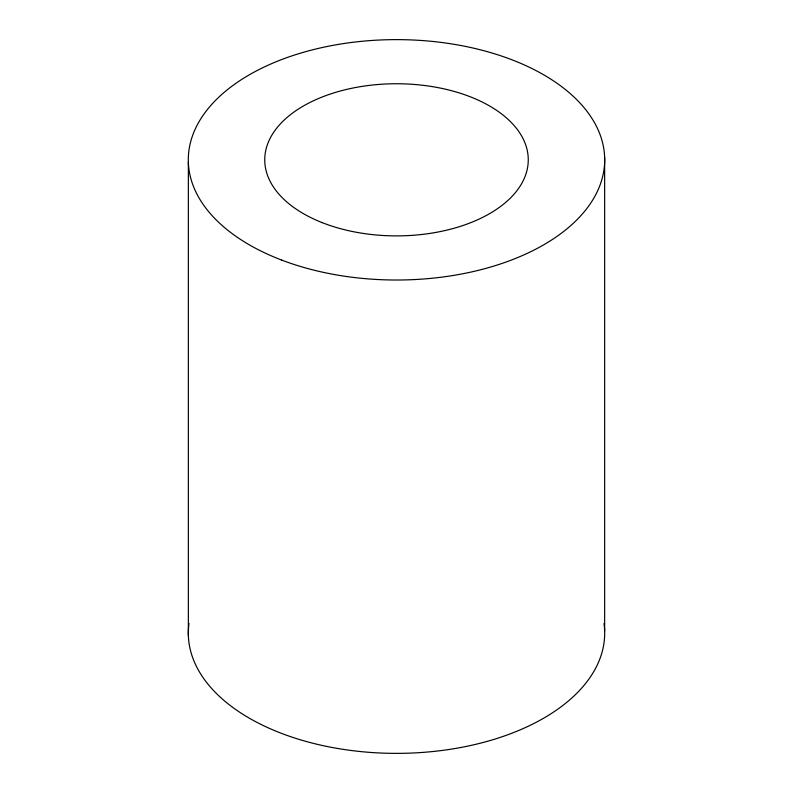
<?xml version="1.0" encoding="UTF-8"?>
<svg xmlns="http://www.w3.org/2000/svg" width="793" height="793" viewBox="0 0 793 793"><rect width="100%" height="100%" fill="white"/><g stroke="black" fill="none" stroke-linecap="round" stroke-linejoin="round"><path stroke-width="1.19" d="M604.643 157.401L604.643 630.762M188.357 162.238L188.357 635.599M604.008 623.506A208.182 120.189 0 0 1 396.5 753.37A208.182 120.189 0 0 1 188.992 623.516M281.713 260.094A208.182 120.189 0 0 0 604.306 167.075A208.182 120.189 0 0 0 303.481 52.288A208.182 120.189 0 0 0 281.713 260.094M322.146 222.615A131.757 76.069 0 0 0 527.88 165.598A131.757 76.069 0 0 0 339.473 91.245A131.757 76.069 0 0 0 322.146 222.615"/></g></svg>
